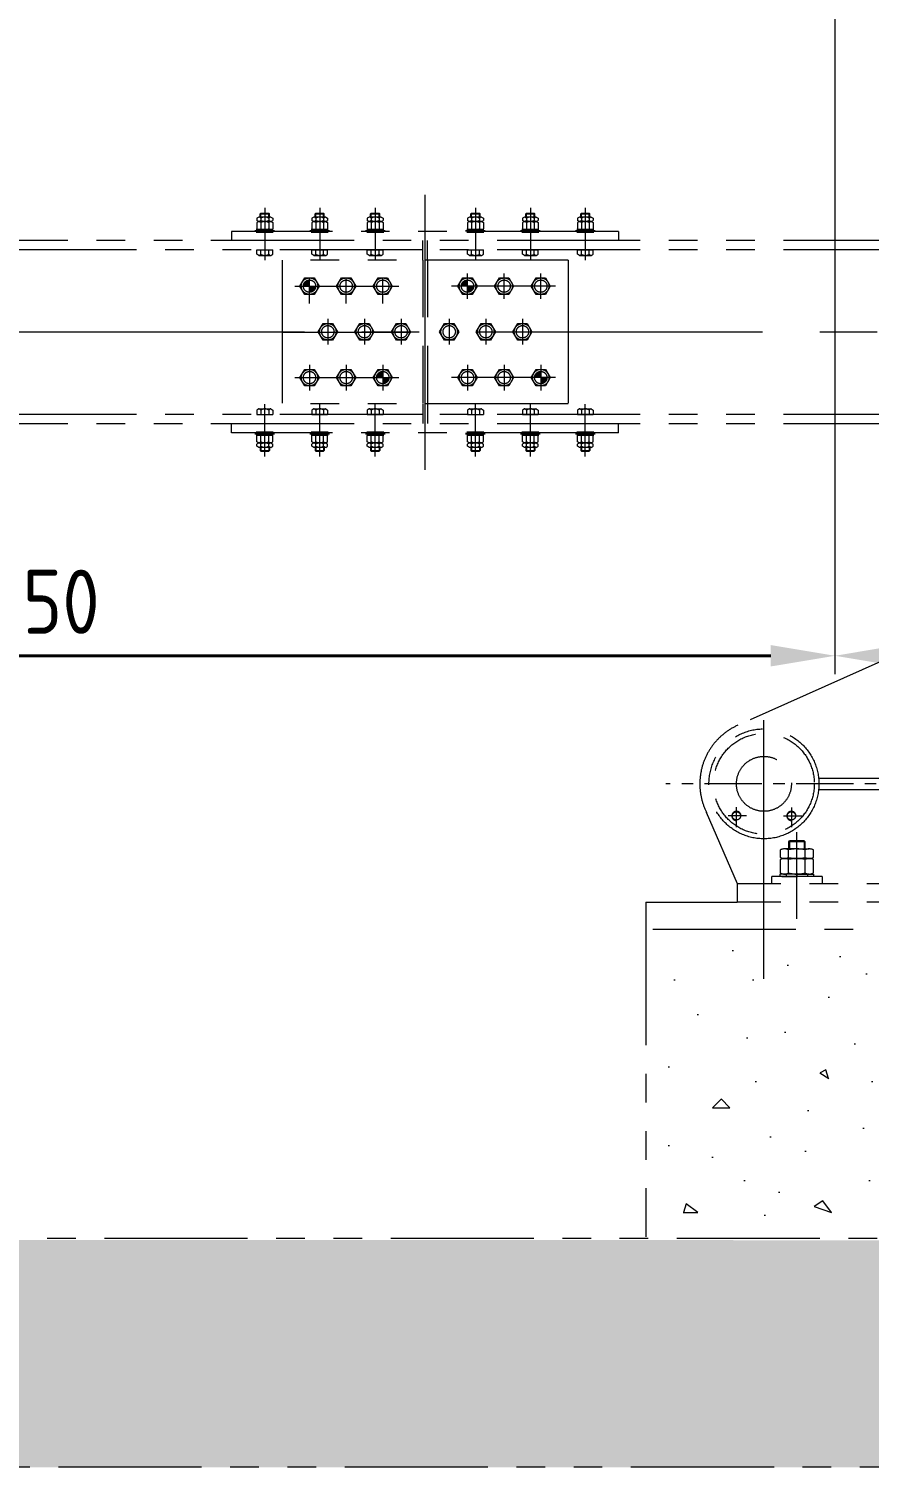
# Model space of a CAD drawing. Header units: millimetres. Extents: x 52110 to 400893, y -153728 to 31997.
# Drawn here: x 179124 to 180960, y -127444 to -124304 of the extents above; entities that cross this region are included whole.
import ezdxf

# ---------------------------------------------------------------- set-up
doc = ezdxf.new("R2010")
doc.units = ezdxf.units.MM
doc.header["$LTSCALE"] = 500
for name, pattern in [('CENTER', [2, 1.25, -0.25, 0.25, -0.25]), ('DASHED2', [0.375, 0.25, -0.125]), ('PHANTOM2', [1.25, 0.625, -0.125, 0.125, -0.125, 0.125, -0.125])]:
    doc.linetypes.add(name, pattern=pattern)
for name, color, linetype, lineweight in [('2D', 4, 'PHANTOM2', 20), ('POU', 4, 'Continuous', 20), ('SHI', 7, 'Continuous', 40), ('XU', 6, 'DASHED2', 20), ('ZHONG', 1, 'CENTER', 20)]:
    doc.layers.add(name, color=color, linetype=linetype, lineweight=lineweight)
doc.styles.add('GB', font='gbenor.shx', dxfattribs={"bigfont": 'gbcbig.shx'})
doc.dimstyles.new('ISO-25$0', dxfattribs={"dimscale": 40, "dimtxt": 3.5, "dimasz": 3.5, "dimexe": 1, "dimexo": 0.2, "dimgap": 1.2, "dimtad": 1, "dimtoh": 1, "dimdec": 1, "dimzin": 9, "dimdsep": 46, "dimtxsty": 'GB', "dimcen": 0, "dimclrd": 3, "dimclre": 3, "dimclrt": 256, "dimadec": 0, "dimazin": 2, "dimtfac": 1, "dimtdec": 1, "dimtix": 1, "dimtmove": 0, "dimatfit": 3, "dimldrblk": 'DOTSMALL', "dimfxl": 0, "dimlwd": -1, "dimlwe": 20, "dimarcsym": 0})

# ---------------------------------------------------------------- blocks, each defined once
blk = doc.blocks.new('*D948')
at = {"color": 3, "linetype": 'ByBlock', "lineweight": 20}
for p, q in [((219793.7, 74429.3), (219793.7, 72656.2)), ((223343.7, 74429.3), (223343.7, 72656.2))]:
    blk.add_line(p, q, dxfattribs=at)
at = {"color": 3, "linetype": 'ByBlock'}
blk.add_line((219933.7, 72696.2), (223203.7, 72696.2), dxfattribs=at)
at = {"color": 3}
for points in [[(219933.7, 72719.6), (219933.7, 72672.9), (219793.7, 72696.2)], [(223203.7, 72719.6), (223203.7, 72672.9), (223343.7, 72696.2)]]:
    blk.add_solid(points, dxfattribs=at)
at = {"layer": 'Defpoints', "color": 0}
for p in [(219793.7, 74437.3), (223343.7, 74437.3), (223343.7, 72696.2)]:
    blk.add_point(p, dxfattribs=at)
at = {"insert": (221568.7, 72814.2), "char_height": 140, "attachment_point": 5, "style": 'GB'}
blk.add_mtext('3550', dxfattribs=at)
blk = doc.blocks.new('_DotSmall')
at = {"color": 0, "linetype": 'ByBlock', "const_width": 0.5}
blk.add_lwpolyline([(-0.0625, 0, 1), (0.0625, 0, 1)], format="xyb", close=True, dxfattribs=at)
blk = doc.blocks.new('*D949')
at = {"color": 3, "linetype": 'ByBlock', "lineweight": 20}
for p, q in [((223343.7, 74429.3), (223343.7, 72656.2)), ((226893.7, 74403.9), (226893.7, 72656.2))]:
    blk.add_line(p, q, dxfattribs=at)
at = {"color": 3, "linetype": 'ByBlock'}
blk.add_line((223483.7, 72696.2), (226753.7, 72696.2), dxfattribs=at)
at = {"color": 3}
for points in [[(223483.7, 72719.6), (223483.7, 72672.9), (223343.7, 72696.2)], [(226753.7, 72719.6), (226753.7, 72672.9), (226893.7, 72696.2)]]:
    blk.add_solid(points, dxfattribs=at)
at = {"layer": 'Defpoints', "color": 0}
for p in [(223343.7, 74437.3), (226893.7, 74411.9), (226893.7, 72696.2)]:
    blk.add_point(p, dxfattribs=at)
at = {"insert": (225118.7, 72814.2), "char_height": 140, "attachment_point": 5, "style": 'GB'}
blk.add_mtext('3550', dxfattribs=at)
blk = doc.blocks.new('WAJ-20')
at = {"layer": 'SHI'}
for p, q in [((-108.3, 3), (-71.3, 3)), ((-108.3, 3), (-108.3, 0)), ((-108.3, 0), (-71.3, 0)), ((-71.3, 3), (-71.3, 0))]:
    blk.add_line(p, q, dxfattribs=at)
at = {"layer": 'ZHONG'}
blk.add_line((-89.8, 6), (-89.8, -3), dxfattribs=at)
blk = doc.blocks.new("斜''")
at = {"layer": 'POU'}
h = blk.add_hatch(dxfattribs=at)
h.set_pattern_fill('CONC', color=256, scale=25, style=0)
h.set_pattern_definition([(0, (53705.2, 8874.64), (0, 635), [0, -635]), (0, (53711.54, 8652.4), (0, 635), [0, -635]), (0, (53730.6, 8995.3), (0, 635), [0, -635]), (338.1986, (53400.39, 8798.44), (1905.000173, -634.999943), [68.3914, -3351.18837]), (216.8699, (53463.89, 8773.04), (1904.999948, 1270.000078), [31.75, -3143.25]), (130.6013, (53438.494, 8753.99), (3175.0002675, -3809.9993765), [58.5438, -5795.8666]), (206.5651, (53228.94, 8677.8), (-634.99947, -635.00083), [14.19923, -1405.70394]), (326.3099, (53216.24, 8671.44), (1269.99972, -635.000847), [22.89556, -2266.62996]), (108.4349, (53235.3, 8658.74), (-634.998986, 1270.000276), [20.0806, -1987.9659]), (225, (53635.34, 8614.3), (0, -635.0002), [26.9405, -871.08474]), (0, (53616.3, 8595.24), (635, 635), [38.1, -596.9]), (135, (53654.4, 8595.24), (-635.0002, 0), [26.9405, -871.08474]), (251.5651, (53559.14, 9020.7), (634.998986, 1270.000276), [20.0806, -1987.9659]), (0, (53552.8, 9001.64), (635, 635), [31.75, -603.25]), (143.1301, (53584.54, 9001.64), (-1904.999948, 1270.000078), [31.75, -3143.25]), (213.6901, (53222.6, 9027.04), (1269.99972, 635.000847), [22.89556, -2266.62996]), (341.5651, (53203.54, 9014.34), (-1270.000276, 634.998986), [40.1612, -1967.8853]), (126.8699, (53241.64, 9001.64), (1270.000078, -1904.999948), [31.75, -3143.25]), (0, (53406.74, 9001.64), (0, 635), [0, -635]), (0, (53235.3, 8836.54), (0, 635), [0, -635]), (0, (53413.1, 8601.6), (0, 635), [0, -635]), (0, (53584.54, 8798.44), (0, 635), [0, -635]), (0, (53400.4, 8906.4), (0, 635), [0, -635]), (0, (53260.7, 8925.44), (0, 635), [0, -635]), (0, (53317.84, 8887.34), (0, 635), [0, -635]), (0, (53292.44, 8734.94), (0, 635), [0, -635]), (0, (53140.04, 8760.34), (0, 635), [0, -635]), (0, (53146.4, 8906.4), (0, 635), [0, -635]), (0, (53127.34, 9046.1), (0, 635), [0, -635]), (0, (53324.2, 9071.5), (0, 635), [0, -635]), (0, (53463.9, 9096.9), (0, 635), [0, -635]), (0, (53686.14, 9071.5), (0, 635), [0, -635]), (0, (53533.74, 8874.64), (0, 635), [0, -635]), (0, (53470.24, 8988.94), (0, 635), [0, -635]), (0, (53521.04, 8684.14), (0, 635), [0, -635]), (0, (53330.54, 8652.4), (0, 635), [0, -635]), (0, (53521.04, 8512.7), (0, 635), [0, -635]), (0, (53311.5, 8550.8), (0, 635), [0, -635]), (0, (53108.3, 8531.74), (0, 635), [0, -635]), (0, (53184.5, 8500), (0, 635), [0, -635]), (0, (53190.84, 8588.9), (0, 635), [0, -635]), (0, (53616.3, 8487.3), (0, 635), [0, -635]), (0, (53692.5, 8747.64), (0, 635), [0, -635]), (0, (53660.74, 8938.14), (0, 635), [0, -635]), (0, (53368.64, 8480.94), (0, 635), [0, -635])])
h.paths.add_polyline_path([(527727.5, 479814.3), (527727.5, 480485.2), (526900.5, 480485.2), (526900, 480295.2), (526260.5, 480295.2), (526260.5, 480485.2), (525307.5, 480485.2), (525307.5, 479814.3)])
h.paths.add_polyline_path([(524030.9, 480514.1), (523996.2, 480363.7), (524455.2, 480257.7), (524489.9, 480408.1)], flags=9)
at = {"layer": '2D'}
for p, q in [((525821.1, 481070.6), (525508.4, 480931)), ((525685.5, 480815.7), (525685.5, 480790.7)), ((525685.5, 480815.7), (525887.5, 480815.7)), ((525685.5, 480790.7), (525887.5, 480790.7)), ((525507.5, 480585.2), (525440.1, 480740.9)), ((525619.5, 480676.9), (525619.5, 480659.1)), ((525619.6, 480676.9), (525621.4, 480678.6)), ((525655.6, 480676.9), (525619.6, 480676.9)), ((525621.3, 480678.5), (525621.3, 480661.2)), ((525653.7, 480678.5), (525621.4, 480678.6)), ((525653.6, 480678.5), (525653.6, 480661.2)), ((525655.6, 480676.9), (525653.7, 480678.5)), ((525655.5, 480659.1), (525655.5, 480676.9)), ((525601.5, 480642.3), (525601.5, 480659.1)), ((525601.5, 480608.6), (525601.5, 480637.8)), ((525637.5, 480661.2), (525610.5, 480661.2)), ((525637.5, 480640.2), (525610.5, 480640.2)), ((525664.5, 480640.2), (525610.5, 480640.2)), ((525619.5, 480642.3), (525619.5, 480659.1)), ((525619.5, 480608.6), (525619.5, 480637.8)), ((525637.5, 480661.2), (525664.5, 480661.2)), ((525637.5, 480640.2), (525664.5, 480640.2)), ((525637.5, 480640.2), (525637.5, 480640.2)), ((525655.5, 480642.3), (525655.5, 480659.1)), ((525655.5, 480608.6), (525655.5, 480637.8)), ((525673.5, 480642.3), (525673.5, 480659.1)), ((525673.5, 480608.6), (525673.5, 480637.8)), ((525582.5, 480585.2), (525582.5, 480601.2)), ((525692.5, 480601.2), (525582.5, 480601.2)), ((525600.3, 480606.2), (525600.3, 480601.2)), ((525637.5, 480606.2), (525600.3, 480606.2)), ((525604.5, 480601.2), (525637.5, 480601.2)), ((525664.5, 480606.2), (525610.5, 480606.2)), ((525613.8, 480606.2), (525613.8, 480601.2)), ((525637.5, 480608.2), (525637.5, 480599.4)), ((525637.5, 480606.2), (525673.9, 480606.2)), ((525637.5, 480606.2), (525637.5, 480606.2)), ((525670.5, 480601.2), (525637.5, 480601.2)), ((525637.5, 480601.2), (525637.5, 480601.2)), ((525660.4, 480606.2), (525660.4, 480601.2)), ((525673.9, 480606.2), (525673.9, 480601.2)), ((525692.5, 480601.2), (525692.5, 480585.2)), ((525507.5, 480545.2), (525507.5, 480585.2)), ((527477.5, 480585.2), (525507.5, 480585.2)), ((525307.5, 480545.2), (525507, 480545.2)), ((525307.5, 480545.2), (525307.5, 479814.3)), ((527477.5, 480545.2), (525507.5, 480545.2)), ((526260.5, 480485.2), (525307.5, 480485.2))]:
    blk.add_line(p, q, dxfattribs=at)
for centre, radius in [((525565.5, 480803.2), 120), ((525565.5, 480803.2), 60), ((525505.5, 480733.2), 9), ((525625.5, 480733.2), 9)]:
    blk.add_circle(centre, radius, dxfattribs=at)
for centre, radius, start, end in [((525565.5, 480803.2), 140, 114.0622, 206.4312), ((525505.5, 480733.2), 10, 0, 270), ((525625.5, 480733.2), 10, 0, 270), ((525610.5, 480640.8), 20.3, 63.739, 116.261), ((525610.5, 480660.5), 20.3, 243.739, 296.261), ((525610.5, 480622), 18.2, 60.3829, 119.6171), ((525637.5, 480583), 78.2, 76.6948, 103.3052), ((525637.5, 480718.4), 78.2, 256.6948, 283.3052), ((525637.5, 480570.9), 69.3, 74.94, 105.06), ((525664.5, 480640.8), 20.3, 63.739, 116.261), ((525664.5, 480660.5), 20.3, 243.739, 296.261), ((525664.5, 480622), 18.2, 60.3829, 119.6171), ((525610.5, 480624.4), 18.2, 240.3829, 299.6171), ((525637.5, 480675.5), 69.3, 254.94, 285.06), ((525664.5, 480624.4), 18.2, 240.3829, 299.6171)]:
    blk.add_arc(centre, radius, start, end, dxfattribs=at)
at = {"layer": 'XU'}
blk.add_circle((525565.5, 480803.2), 110, dxfattribs=at)
at = {"layer": 'ZHONG'}
for p, q in [((525565.5, 480377.2), (525565.5, 480942.1)), ((525527.2, 480733.2), (525487.4, 480733.2)), ((525505.5, 480708.6), (525505.5, 480752.6)), ((525607.9, 480733.2), (525648.1, 480733.2)), ((525625.5, 480751.3), (525625.5, 480708.6)), ((525637.5, 480508.3), (525637.5, 480698))]:
    blk.add_line(p, q, dxfattribs=at)
at = {"layer": 'ZHONG', "ltscale": 0.2}
blk.add_line((525960.9, 480803.2), (525351, 480803.2), dxfattribs=at)
blk = doc.blocks.new('LDJXKJ')
at = {"layer": '2D'}
h = blk.add_hatch(color=256, dxfattribs=at)
h.paths.add_polyline_path([(129470.8, 60094.2), (129457.3, 60094.2), (129457.3, 60080.7, 0.414214)])
h.paths.add_polyline_path([(129443.8, 60094.2), (129457.3, 60094.2), (129457.3, 60107.7, 0.414214)])
h = blk.add_hatch(color=256, dxfattribs=at)
h.paths.add_polyline_path([(129815.8, 60094.2), (129802.3, 60094.2), (129802.3, 60080.7, 0.414214)])
h.paths.add_polyline_path([(129788.8, 60094.2), (129802.3, 60094.2), (129802.3, 60107.7, 0.414214)])
h = blk.add_hatch(color=256, dxfattribs=at)
h.paths.add_polyline_path([(129630.8, 59894.6), (129617.3, 59894.6), (129617.3, 59881.1, 0.414214)])
h.paths.add_polyline_path([(129603.8, 59894.6), (129617.3, 59894.6), (129617.3, 59908.1, 0.414214)])
h = blk.add_hatch(color=256, dxfattribs=at)
h.paths.add_polyline_path([(129975.8, 59894.6), (129962.3, 59894.6), (129962.3, 59881.1, 0.414214)])
h.paths.add_polyline_path([(129948.8, 59894.6), (129962.3, 59894.6), (129962.3, 59908.1, 0.414214)])
for p, q in [((129346.6, 60245.1), (129342.2, 60242.6)), ((129342.2, 60242.6), (129342.2, 60237.9)), ((129346.6, 60235.4), (129342.2, 60237.9)), ((129346.6, 60235.4), (129342.2, 60232.9)), ((129342.2, 60232.9), (129342.2, 60219.2)), ((129372.6, 60245.1), (129346.6, 60245.1)), ((129372.6, 60235.4), (129346.6, 60235.4)), ((129372.6, 60235.4), (129346.6, 60235.4)), ((129351, 60253.7), (129349.6, 60252.3)), ((129349.6, 60245.1), (129349.6, 60252.3)), ((129349.6, 60252.3), (129369.6, 60252.3)), ((129350.9, 60242.6), (129350.9, 60237.9)), ((129350.9, 60232.9), (129350.9, 60219.2)), ((129351, 60245.1), (129351, 60253.7)), ((129351, 60253.7), (129368.2, 60253.7)), ((129368.2, 60245.1), (129368.2, 60253.7)), ((129369.6, 60252.3), (129368.2, 60253.7)), ((129368.2, 60242.6), (129368.2, 60237.9)), ((129368.2, 60232.9), (129368.2, 60219.2)), ((129369.6, 60245.1), (129369.6, 60252.3)), ((129372.6, 60245.1), (129376.9, 60242.6)), ((129372.6, 60235.4), (129376.9, 60237.9)), ((129372.6, 60235.4), (129376.9, 60232.9)), ((129376.9, 60242.6), (129376.9, 60237.9)), ((129376.9, 60232.9), (129376.9, 60219.2)), ((129466.6, 60245.1), (129462.2, 60242.6)), ((129462.2, 60242.6), (129462.2, 60237.9)), ((129466.6, 60235.4), (129462.2, 60237.9)), ((129466.6, 60235.4), (129462.2, 60232.9)), ((129462.2, 60232.9), (129462.2, 60219.2)), ((129492.6, 60245.1), (129466.6, 60245.1)), ((129492.6, 60235.4), (129466.6, 60235.4)), ((129492.6, 60235.4), (129466.6, 60235.4)), ((129471, 60253.7), (129469.6, 60252.3)), ((129469.6, 60245.1), (129469.6, 60252.3)), ((129469.6, 60252.3), (129489.6, 60252.3)), ((129470.9, 60242.6), (129470.9, 60237.9)), ((129470.9, 60232.9), (129470.9, 60219.2)), ((129471, 60245.1), (129471, 60253.7)), ((129471, 60253.7), (129488.2, 60253.7)), ((129488.2, 60245.1), (129488.2, 60253.7)), ((129489.6, 60252.3), (129488.2, 60253.7)), ((129488.2, 60242.6), (129488.2, 60237.9)), ((129488.2, 60232.9), (129488.2, 60219.2)), ((129489.6, 60245.1), (129489.6, 60252.3)), ((129492.6, 60245.1), (129496.9, 60242.6)), ((129492.6, 60235.4), (129496.9, 60237.9)), ((129492.6, 60235.4), (129496.9, 60232.9)), ((129496.9, 60242.6), (129496.9, 60237.9)), ((129496.9, 60232.9), (129496.9, 60219.2)), ((129587.9, 60245.1), (129583.5, 60242.6)), ((129583.5, 60242.6), (129583.5, 60237.9)), ((129587.9, 60235.4), (129583.5, 60237.9)), ((129587.9, 60235.4), (129583.5, 60232.9)), ((129583.5, 60232.9), (129583.5, 60219.2)), ((129613.8, 60245.1), (129587.9, 60245.1)), ((129613.8, 60235.4), (129587.9, 60235.4)), ((129613.8, 60235.4), (129587.9, 60235.4)), ((129592.2, 60253.7), (129590.8, 60252.3)), ((129590.8, 60245.1), (129590.8, 60252.3)), ((129590.8, 60252.3), (129610.8, 60252.3)), ((129592.2, 60245.1), (129592.2, 60253.7)), ((129592.2, 60253.7), (129609.4, 60253.7)), ((129592.2, 60242.6), (129592.2, 60237.9)), ((129592.2, 60232.9), (129592.2, 60219.2)), ((129609.4, 60245.1), (129609.4, 60253.7)), ((129610.8, 60252.3), (129609.4, 60253.7)), ((129609.5, 60242.6), (129609.5, 60237.9)), ((129609.5, 60232.9), (129609.5, 60219.2)), ((129610.8, 60245.1), (129610.8, 60252.3)), ((129613.8, 60245.1), (129618.2, 60242.6)), ((129613.8, 60235.4), (129618.2, 60237.9)), ((129613.8, 60235.4), (129618.2, 60232.9)), ((129618.2, 60242.6), (129618.2, 60237.9)), ((129618.2, 60232.9), (129618.2, 60219.2)), ((129806.6, 60245.1), (129802.2, 60242.6)), ((129802.2, 60242.6), (129802.2, 60237.9)), ((129806.6, 60235.4), (129802.2, 60237.9)), ((129806.6, 60235.4), (129802.2, 60232.9)), ((129802.2, 60232.9), (129802.2, 60219.2)), ((129832.6, 60245.1), (129806.6, 60245.1)), ((129832.6, 60235.4), (129806.6, 60235.4)), ((129832.6, 60235.4), (129806.6, 60235.4)), ((129811, 60253.7), (129809.6, 60252.3)), ((129809.6, 60245.1), (129809.6, 60252.3)), ((129809.6, 60252.3), (129829.6, 60252.3)), ((129810.9, 60242.6), (129810.9, 60237.9)), ((129810.9, 60232.9), (129810.9, 60219.2)), ((129811, 60245.1), (129811, 60253.7)), ((129811, 60253.7), (129828.2, 60253.7)), ((129828.2, 60245.1), (129828.2, 60253.7)), ((129829.6, 60252.3), (129828.2, 60253.7)), ((129828.2, 60242.6), (129828.2, 60237.9)), ((129828.2, 60232.9), (129828.2, 60219.2)), ((129829.6, 60245.1), (129829.6, 60252.3)), ((129832.6, 60245.1), (129836.9, 60242.6)), ((129832.6, 60235.4), (129836.9, 60237.9)), ((129832.6, 60235.4), (129836.9, 60232.9)), ((129836.9, 60242.6), (129836.9, 60237.9)), ((129836.9, 60232.9), (129836.9, 60219.2)), ((129926.6, 60245.1), (129922.2, 60242.6)), ((129922.2, 60242.6), (129922.2, 60237.9)), ((129926.6, 60235.4), (129922.2, 60237.9)), ((129926.6, 60235.4), (129922.2, 60232.9)), ((129922.2, 60232.9), (129922.2, 60219.2)), ((129952.6, 60245.1), (129926.6, 60245.1)), ((129952.6, 60235.4), (129926.6, 60235.4)), ((129952.6, 60235.4), (129926.6, 60235.4)), ((129931, 60253.7), (129929.6, 60252.3)), ((129929.6, 60245.1), (129929.6, 60252.3)), ((129929.6, 60252.3), (129949.6, 60252.3)), ((129930.9, 60242.6), (129930.9, 60237.9)), ((129930.9, 60232.9), (129930.9, 60219.2)), ((129931, 60245.1), (129931, 60253.7)), ((129931, 60253.7), (129948.2, 60253.7)), ((129948.2, 60245.1), (129948.2, 60253.7)), ((129949.6, 60252.3), (129948.2, 60253.7)), ((129948.2, 60242.6), (129948.2, 60237.9)), ((129948.2, 60232.9), (129948.2, 60219.2)), ((129949.6, 60245.1), (129949.6, 60252.3)), ((129952.6, 60245.1), (129956.9, 60242.6)), ((129952.6, 60235.4), (129956.9, 60237.9)), ((129952.6, 60235.4), (129956.9, 60232.9)), ((129956.9, 60242.6), (129956.9, 60237.9)), ((129956.9, 60232.9), (129956.9, 60219.2)), ((130046.6, 60245.1), (130042.2, 60242.6)), ((130042.2, 60242.6), (130042.2, 60237.9)), ((130046.6, 60235.4), (130042.2, 60237.9)), ((130046.6, 60235.4), (130042.2, 60232.9)), ((130042.2, 60232.9), (130042.2, 60219.2)), ((130072.6, 60245.1), (130046.6, 60245.1)), ((130072.6, 60235.4), (130046.6, 60235.4)), ((130072.6, 60235.4), (130046.6, 60235.4)), ((130051, 60253.7), (130049.6, 60252.3)), ((130049.6, 60245.1), (130049.6, 60252.3)), ((130049.6, 60252.3), (130069.6, 60252.3)), ((130050.9, 60242.6), (130050.9, 60237.9)), ((130050.9, 60232.9), (130050.9, 60219.2)), ((130051, 60245.1), (130051, 60253.7)), ((130051, 60253.7), (130068.2, 60253.7)), ((130068.2, 60245.1), (130068.2, 60253.7)), ((130069.6, 60252.3), (130068.2, 60253.7)), ((130068.2, 60242.6), (130068.2, 60237.9)), ((130068.2, 60232.9), (130068.2, 60219.2)), ((130069.6, 60245.1), (130069.6, 60252.3)), ((130072.6, 60245.1), (130076.9, 60242.6)), ((130072.6, 60235.4), (130076.9, 60237.9)), ((130072.6, 60235.4), (130076.9, 60232.9)), ((130076.9, 60242.6), (130076.9, 60237.9)), ((130076.9, 60232.9), (130076.9, 60219.2)), ((130132.3, 60213.7), (129287.3, 60213.7)), ((130132.3, 60213.7), (129287.3, 60213.7)), ((129287.3, 60213.7), (129287.3, 60193.7)), ((129346.6, 60216.7), (129342.2, 60219.2)), ((129372.6, 60216.7), (129346.6, 60216.7)), ((129372.6, 60216.7), (129376.9, 60219.2)), ((129466.6, 60216.7), (129462.2, 60219.2)), ((129492.6, 60216.7), (129466.6, 60216.7)), ((129492.6, 60216.7), (129496.9, 60219.2)), ((129587.9, 60216.7), (129583.5, 60219.2)), ((129613.8, 60216.7), (129587.9, 60216.7)), ((129613.8, 60216.7), (129618.2, 60219.2)), ((129806.6, 60216.7), (129802.2, 60219.2)), ((129832.6, 60216.7), (129806.6, 60216.7)), ((129832.6, 60216.7), (129836.9, 60219.2)), ((129926.6, 60216.7), (129922.2, 60219.2)), ((129952.6, 60216.7), (129926.6, 60216.7)), ((129952.6, 60216.7), (129956.9, 60219.2)), ((130046.6, 60216.7), (130042.2, 60219.2)), ((130072.6, 60216.7), (130046.6, 60216.7)), ((130072.6, 60216.7), (130076.9, 60219.2)), ((130132.3, 60213.7), (130132.3, 60193.7)), ((138304.6, 60193.7), (119704.6, 60193.7)), ((129704.8, 60173.7), (119704.6, 60173.7)), ((129342.2, 60163.7), (129342.2, 60173.7)), ((129342.2, 60173.7), (129376.9, 60173.7)), ((129350.9, 60163.7), (129350.9, 60173.7)), ((129368.2, 60163.7), (129368.2, 60173.7)), ((129376.9, 60163.7), (129376.9, 60173.7)), ((129462.2, 60163.7), (129462.2, 60173.7)), ((129462.2, 60173.7), (129496.9, 60173.7)), ((129470.9, 60163.7), (129470.9, 60173.7)), ((129488.2, 60163.7), (129488.2, 60173.7)), ((129496.9, 60163.7), (129496.9, 60173.7)), ((129583.5, 60163.7), (129583.5, 60173.7)), ((129583.5, 60173.7), (129618.2, 60173.7)), ((129592.2, 60163.7), (129592.2, 60173.7)), ((129609.5, 60163.7), (129609.5, 60173.7)), ((129618.2, 60163.7), (129618.2, 60173.7)), ((129704.8, 60151.2), (129704.8, 60193.7)), ((129714.8, 60151.2), (129714.8, 60193.7)), ((138304.6, 60173.7), (129714.8, 60173.7)), ((129802.2, 60163.7), (129802.2, 60173.7)), ((129802.2, 60173.7), (129836.9, 60173.7)), ((129810.9, 60163.7), (129810.9, 60173.7)), ((129828.2, 60163.7), (129828.2, 60173.7)), ((129836.9, 60163.7), (129836.9, 60173.7)), ((129922.2, 60163.7), (129922.2, 60173.7)), ((129922.2, 60173.7), (129956.9, 60173.7)), ((129930.9, 60163.7), (129930.9, 60173.7)), ((129948.2, 60163.7), (129948.2, 60173.7)), ((129956.9, 60163.7), (129956.9, 60173.7)), ((130042.2, 60163.7), (130042.2, 60173.7)), ((130042.2, 60173.7), (130076.9, 60173.7)), ((130050.9, 60163.7), (130050.9, 60173.7)), ((130068.2, 60163.7), (130068.2, 60173.7)), ((130076.9, 60163.7), (130076.9, 60173.7)), ((129346.6, 60161.2), (129342.2, 60163.7)), ((129346.6, 60161.2), (129372.6, 60161.2)), ((129372.6, 60161.2), (129376.9, 60163.7)), ((130022.3, 60151.2), (129397.3, 60151.2)), ((129397.3, 60151.2), (129397.3, 59837.6)), ((129466.6, 60161.2), (129462.2, 60163.7)), ((129466.6, 60161.2), (129492.6, 60161.2)), ((129492.6, 60161.2), (129496.9, 60163.7)), ((129587.9, 60161.2), (129583.5, 60163.7)), ((129587.9, 60161.2), (129613.8, 60161.2)), ((129613.8, 60161.2), (129618.2, 60163.7)), ((129806.6, 60161.2), (129802.2, 60163.7)), ((129806.6, 60161.2), (129832.6, 60161.2)), ((129832.6, 60161.2), (129836.9, 60163.7)), ((129926.6, 60161.2), (129922.2, 60163.7)), ((129926.6, 60161.2), (129952.6, 60161.2)), ((129952.6, 60161.2), (129956.9, 60163.7)), ((130022.3, 60151.2), (130022.3, 59837.6)), ((130046.6, 60161.2), (130042.2, 60163.7)), ((130046.6, 60161.2), (130072.6, 60161.2)), ((130072.6, 60161.2), (130076.9, 60163.7)), ((129346.6, 59826.2), (129342.2, 59823.7)), ((129346.6, 59826.2), (129372.6, 59826.2)), ((129372.6, 59826.2), (129376.9, 59823.7)), ((130022.3, 59837.6), (129397.3, 59837.6)), ((129466.6, 59826.2), (129462.2, 59823.7)), ((129466.6, 59826.2), (129492.6, 59826.2)), ((129492.6, 59826.2), (129496.9, 59823.7)), ((129587.9, 59826.2), (129583.5, 59823.7)), ((129587.9, 59826.2), (129613.8, 59826.2)), ((129613.8, 59826.2), (129618.2, 59823.7)), ((129704.8, 59837.6), (129704.8, 59794.6)), ((129714.8, 59837.6), (129714.8, 59794.6)), ((129806.6, 59826.2), (129802.2, 59823.7)), ((129806.6, 59826.2), (129832.6, 59826.2)), ((129832.6, 59826.2), (129836.9, 59823.7)), ((129926.6, 59826.2), (129922.2, 59823.7)), ((129926.6, 59826.2), (129952.6, 59826.2)), ((129952.6, 59826.2), (129956.9, 59823.7)), ((130046.6, 59826.2), (130042.2, 59823.7)), ((130046.6, 59826.2), (130072.6, 59826.2)), ((130072.6, 59826.2), (130076.9, 59823.7)), ((129704.8, 59813.7), (119704.6, 59813.7)), ((138304.6, 59793.7), (119704.6, 59793.7)), ((129287.3, 59773.7), (129287.3, 59793.7)), ((129342.2, 59823.7), (129342.2, 59813.7)), ((129342.2, 59813.7), (129376.9, 59813.7)), ((129350.9, 59823.7), (129350.9, 59813.7)), ((129368.2, 59823.7), (129368.2, 59813.7)), ((129376.9, 59823.7), (129376.9, 59813.7)), ((129462.2, 59823.7), (129462.2, 59813.7)), ((129462.2, 59813.7), (129496.9, 59813.7)), ((129470.9, 59823.7), (129470.9, 59813.7)), ((129488.2, 59823.7), (129488.2, 59813.7)), ((129496.9, 59823.7), (129496.9, 59813.7)), ((129583.5, 59823.7), (129583.5, 59813.7)), ((129583.5, 59813.7), (129618.2, 59813.7)), ((129592.2, 59823.7), (129592.2, 59813.7)), ((129609.5, 59823.7), (129609.5, 59813.7)), ((129618.2, 59823.7), (129618.2, 59813.7)), ((138304.6, 59813.7), (129714.8, 59813.7)), ((129802.2, 59823.7), (129802.2, 59813.7)), ((129802.2, 59813.7), (129836.9, 59813.7)), ((129810.9, 59823.7), (129810.9, 59813.7)), ((129828.2, 59823.7), (129828.2, 59813.7)), ((129836.9, 59823.7), (129836.9, 59813.7)), ((129922.2, 59823.7), (129922.2, 59813.7)), ((129922.2, 59813.7), (129956.9, 59813.7)), ((129930.9, 59823.7), (129930.9, 59813.7)), ((129948.2, 59823.7), (129948.2, 59813.7)), ((129956.9, 59823.7), (129956.9, 59813.7)), ((130042.2, 59823.7), (130042.2, 59813.7)), ((130042.2, 59813.7), (130076.9, 59813.7)), ((130050.9, 59823.7), (130050.9, 59813.7)), ((130068.2, 59823.7), (130068.2, 59813.7)), ((130076.9, 59823.7), (130076.9, 59813.7)), ((130132.3, 59773.7), (130132.3, 59793.7)), ((130132.3, 59773.7), (129287.3, 59773.7)), ((130132.3, 59773.7), (129287.3, 59773.7)), ((130132.3, 59773.7), (129287.3, 59773.7)), ((129346.6, 59770.7), (129342.2, 59768.2)), ((129342.2, 59754.5), (129342.2, 59768.2)), ((129372.6, 59770.7), (129346.6, 59770.7)), ((129350.9, 59754.5), (129350.9, 59768.2)), ((129368.2, 59754.5), (129368.2, 59768.2)), ((129372.6, 59770.7), (129376.9, 59768.2)), ((129376.9, 59754.5), (129376.9, 59768.2)), ((129466.6, 59770.7), (129462.2, 59768.2)), ((129462.2, 59754.5), (129462.2, 59768.2)), ((129492.6, 59770.7), (129466.6, 59770.7)), ((129470.9, 59754.5), (129470.9, 59768.2)), ((129488.2, 59754.5), (129488.2, 59768.2)), ((129492.6, 59770.7), (129496.9, 59768.2)), ((129496.9, 59754.5), (129496.9, 59768.2)), ((129587.9, 59770.7), (129583.5, 59768.2)), ((129583.5, 59754.5), (129583.5, 59768.2)), ((129613.8, 59770.7), (129587.9, 59770.7)), ((129592.2, 59754.5), (129592.2, 59768.2)), ((129609.5, 59754.5), (129609.5, 59768.2)), ((129613.8, 59770.7), (129618.2, 59768.2)), ((129618.2, 59754.5), (129618.2, 59768.2)), ((129806.6, 59770.7), (129802.2, 59768.2)), ((129802.2, 59754.5), (129802.2, 59768.2)), ((129832.6, 59770.7), (129806.6, 59770.7)), ((129810.9, 59754.5), (129810.9, 59768.2)), ((129828.2, 59754.5), (129828.2, 59768.2)), ((129832.6, 59770.7), (129836.9, 59768.2)), ((129836.9, 59754.5), (129836.9, 59768.2)), ((129926.6, 59770.7), (129922.2, 59768.2)), ((129922.2, 59754.5), (129922.2, 59768.2)), ((129952.6, 59770.7), (129926.6, 59770.7)), ((129930.9, 59754.5), (129930.9, 59768.2)), ((129948.2, 59754.5), (129948.2, 59768.2)), ((129952.6, 59770.7), (129956.9, 59768.2)), ((129956.9, 59754.5), (129956.9, 59768.2)), ((130046.6, 59770.7), (130042.2, 59768.2)), ((130042.2, 59754.5), (130042.2, 59768.2)), ((130072.6, 59770.7), (130046.6, 59770.7)), ((130050.9, 59754.5), (130050.9, 59768.2)), ((130068.2, 59754.5), (130068.2, 59768.2)), ((130072.6, 59770.7), (130076.9, 59768.2)), ((130076.9, 59754.5), (130076.9, 59768.2)), ((129346.6, 59752), (129342.2, 59754.5)), ((129346.6, 59752), (129342.2, 59749.5)), ((129342.2, 59744.8), (129342.2, 59749.5)), ((129346.6, 59742.3), (129342.2, 59744.8)), ((129372.6, 59752), (129346.6, 59752)), ((129372.6, 59752), (129346.6, 59752)), ((129372.6, 59742.3), (129346.6, 59742.3)), ((129349.6, 59742.3), (129349.6, 59735.1)), ((129349.6, 59735.1), (129369.6, 59735.1)), ((129351, 59733.7), (129349.6, 59735.1)), ((129350.9, 59744.8), (129350.9, 59749.5)), ((129351, 59742.3), (129351, 59733.7)), ((129351, 59733.7), (129368.2, 59733.7)), ((129368.2, 59744.8), (129368.2, 59749.5)), ((129368.2, 59742.3), (129368.2, 59733.7)), ((129369.6, 59735.1), (129368.2, 59733.7)), ((129369.6, 59742.3), (129369.6, 59735.1)), ((129372.6, 59752), (129376.9, 59754.5)), ((129372.6, 59752), (129376.9, 59749.5)), ((129372.6, 59742.3), (129376.9, 59744.8)), ((129376.9, 59744.8), (129376.9, 59749.5)), ((129466.6, 59752), (129462.2, 59754.5)), ((129466.6, 59752), (129462.2, 59749.5)), ((129462.2, 59744.8), (129462.2, 59749.5)), ((129466.6, 59742.3), (129462.2, 59744.8)), ((129492.6, 59752), (129466.6, 59752)), ((129492.6, 59752), (129466.6, 59752)), ((129492.6, 59742.3), (129466.6, 59742.3)), ((129469.6, 59742.3), (129469.6, 59735.1)), ((129471, 59733.7), (129469.6, 59735.1)), ((129469.6, 59735.1), (129489.6, 59735.1)), ((129470.9, 59744.8), (129470.9, 59749.5)), ((129471, 59742.3), (129471, 59733.7)), ((129471, 59733.7), (129488.2, 59733.7)), ((129488.2, 59744.8), (129488.2, 59749.5)), ((129488.2, 59742.3), (129488.2, 59733.7)), ((129489.6, 59735.1), (129488.2, 59733.7)), ((129489.6, 59742.3), (129489.6, 59735.1)), ((129492.6, 59752), (129496.9, 59754.5)), ((129492.6, 59752), (129496.9, 59749.5)), ((129492.6, 59742.3), (129496.9, 59744.8)), ((129496.9, 59744.8), (129496.9, 59749.5)), ((129587.9, 59752), (129583.5, 59754.5)), ((129587.9, 59752), (129583.5, 59749.5)), ((129583.5, 59744.8), (129583.5, 59749.5)), ((129587.9, 59742.3), (129583.5, 59744.8)), ((129613.8, 59752), (129587.9, 59752)), ((129613.8, 59752), (129587.9, 59752)), ((129613.8, 59742.3), (129587.9, 59742.3)), ((129590.8, 59742.3), (129590.8, 59735.1)), ((129592.2, 59733.7), (129590.8, 59735.1)), ((129590.8, 59735.1), (129610.8, 59735.1)), ((129592.2, 59744.8), (129592.2, 59749.5)), ((129592.2, 59742.3), (129592.2, 59733.7)), ((129592.2, 59733.7), (129609.4, 59733.7)), ((129609.4, 59742.3), (129609.4, 59733.7)), ((129610.8, 59735.1), (129609.4, 59733.7)), ((129609.5, 59744.8), (129609.5, 59749.5)), ((129610.8, 59742.3), (129610.8, 59735.1)), ((129613.8, 59752), (129618.2, 59754.5)), ((129613.8, 59752), (129618.2, 59749.5)), ((129613.8, 59742.3), (129618.2, 59744.8)), ((129618.2, 59744.8), (129618.2, 59749.5)), ((129806.6, 59752), (129802.2, 59754.5)), ((129806.6, 59752), (129802.2, 59749.5)), ((129802.2, 59744.8), (129802.2, 59749.5)), ((129806.6, 59742.3), (129802.2, 59744.8)), ((129832.6, 59752), (129806.6, 59752)), ((129832.6, 59752), (129806.6, 59752)), ((129832.6, 59742.3), (129806.6, 59742.3)), ((129809.6, 59742.3), (129809.6, 59735.1)), ((129811, 59733.7), (129809.6, 59735.1)), ((129809.6, 59735.1), (129829.6, 59735.1)), ((129810.9, 59744.8), (129810.9, 59749.5)), ((129811, 59742.3), (129811, 59733.7)), ((129811, 59733.7), (129828.2, 59733.7)), ((129828.2, 59744.8), (129828.2, 59749.5)), ((129828.2, 59742.3), (129828.2, 59733.7)), ((129829.6, 59735.1), (129828.2, 59733.7)), ((129829.6, 59742.3), (129829.6, 59735.1)), ((129832.6, 59752), (129836.9, 59754.5)), ((129832.6, 59752), (129836.9, 59749.5)), ((129832.6, 59742.3), (129836.9, 59744.8)), ((129836.9, 59744.8), (129836.9, 59749.5)), ((129926.6, 59752), (129922.2, 59754.5)), ((129926.6, 59752), (129922.2, 59749.5)), ((129922.2, 59744.8), (129922.2, 59749.5)), ((129926.6, 59742.3), (129922.2, 59744.8)), ((129952.6, 59752), (129926.6, 59752)), ((129952.6, 59752), (129926.6, 59752)), ((129952.6, 59742.3), (129926.6, 59742.3)), ((129929.6, 59742.3), (129929.6, 59735.1)), ((129931, 59733.7), (129929.6, 59735.1)), ((129929.6, 59735.1), (129949.6, 59735.1)), ((129930.9, 59744.8), (129930.9, 59749.5)), ((129931, 59742.3), (129931, 59733.7)), ((129931, 59733.7), (129948.2, 59733.7)), ((129948.2, 59744.8), (129948.2, 59749.5)), ((129948.2, 59742.3), (129948.2, 59733.7)), ((129949.6, 59735.1), (129948.2, 59733.7)), ((129949.6, 59742.3), (129949.6, 59735.1)), ((129952.6, 59752), (129956.9, 59754.5)), ((129952.6, 59752), (129956.9, 59749.5)), ((129952.6, 59742.3), (129956.9, 59744.8)), ((129956.9, 59744.8), (129956.9, 59749.5)), ((130046.6, 59752), (130042.2, 59754.5)), ((130046.6, 59752), (130042.2, 59749.5)), ((130042.2, 59744.8), (130042.2, 59749.5)), ((130046.6, 59742.3), (130042.2, 59744.8)), ((130072.6, 59752), (130046.6, 59752)), ((130072.6, 59752), (130046.6, 59752)), ((130072.6, 59742.3), (130046.6, 59742.3)), ((130049.6, 59742.3), (130049.6, 59735.1)), ((130051, 59733.7), (130049.6, 59735.1)), ((130049.6, 59735.1), (130069.6, 59735.1)), ((130050.9, 59744.8), (130050.9, 59749.5)), ((130051, 59742.3), (130051, 59733.7)), ((130051, 59733.7), (130068.2, 59733.7)), ((130068.2, 59744.8), (130068.2, 59749.5)), ((130068.2, 59742.3), (130068.2, 59733.7)), ((130069.6, 59735.1), (130068.2, 59733.7)), ((130069.6, 59742.3), (130069.6, 59735.1)), ((130072.6, 59752), (130076.9, 59754.5)), ((130072.6, 59752), (130076.9, 59749.5)), ((130072.6, 59742.3), (130076.9, 59744.8)), ((130076.9, 59744.8), (130076.9, 59749.5))]:
    blk.add_line(p, q, dxfattribs=at)
for points in [[(129467.7, 60112.2), (129478.1, 60094.2), (129467.7, 60076.2), (129446.9, 60076.2), (129436.5, 60094.2), (129446.9, 60112.2)], [(129547.7, 60112.2), (129558.1, 60094.2), (129547.7, 60076.2), (129526.9, 60076.2), (129516.5, 60094.2), (129526.9, 60112.2)], [(129627.7, 60112.2), (129638.1, 60094.2), (129627.7, 60076.2), (129606.9, 60076.2), (129596.5, 60094.2), (129606.9, 60112.2)], [(129812.7, 60112.2), (129823.1, 60094.2), (129812.7, 60076.2), (129791.9, 60076.2), (129781.5, 60094.2), (129791.9, 60112.2)], [(129892.7, 60112.2), (129903.1, 60094.2), (129892.7, 60076.2), (129871.9, 60076.2), (129861.5, 60094.2), (129871.9, 60112.2)], [(129972.7, 60112.2), (129983.1, 60094.2), (129972.7, 60076.2), (129951.9, 60076.2), (129941.5, 60094.2), (129951.9, 60112.2)], [(129507.7, 60012.6), (129518.1, 59994.6), (129507.7, 59976.6), (129486.9, 59976.6), (129476.5, 59994.6), (129486.9, 60012.6)], [(129587.7, 60012.6), (129598.1, 59994.6), (129587.7, 59976.6), (129566.9, 59976.6), (129556.5, 59994.6), (129566.9, 60012.6)], [(129667.7, 60012.6), (129678.1, 59994.6), (129667.7, 59976.6), (129646.9, 59976.6), (129636.5, 59994.6), (129646.9, 60012.6)], [(129772.7, 60012.6), (129783.1, 59994.6), (129772.7, 59976.6), (129751.9, 59976.6), (129741.5, 59994.6), (129751.9, 60012.6)], [(129852.7, 60012.6), (129863.1, 59994.6), (129852.7, 59976.6), (129831.9, 59976.6), (129821.5, 59994.6), (129831.9, 60012.6)], [(129932.7, 60012.6), (129943.1, 59994.6), (129932.7, 59976.6), (129911.9, 59976.6), (129901.5, 59994.6), (129911.9, 60012.6)], [(129467.7, 59912.6), (129478.1, 59894.6), (129467.7, 59876.6), (129446.9, 59876.6), (129436.5, 59894.6), (129446.9, 59912.6)], [(129547.7, 59912.6), (129558.1, 59894.6), (129547.7, 59876.6), (129526.9, 59876.6), (129516.5, 59894.6), (129526.9, 59912.6)], [(129627.7, 59912.6), (129638.1, 59894.6), (129627.7, 59876.6), (129606.9, 59876.6), (129596.5, 59894.6), (129606.9, 59912.6)], [(129812.7, 59912.6), (129823.1, 59894.6), (129812.7, 59876.6), (129791.9, 59876.6), (129781.5, 59894.6), (129791.9, 59912.6)], [(129892.7, 59912.6), (129903.1, 59894.6), (129892.7, 59876.6), (129871.9, 59876.6), (129861.5, 59894.6), (129871.9, 59912.6)], [(129972.7, 59912.6), (129983.1, 59894.6), (129972.7, 59876.6), (129951.9, 59876.6), (129941.5, 59894.6), (129951.9, 59912.6)]]:
    blk.add_lwpolyline(points, close=True, dxfattribs=at)
for centre, radius in [((129457.3, 60094.2), 18), ((129457.3, 60094.2), 13.5), ((129537.3, 60094.2), 18), ((129537.3, 60094.2), 13.5), ((129617.3, 60094.2), 18), ((129617.3, 60094.2), 13.5), ((129802.3, 60094.2), 18), ((129802.3, 60094.2), 13.5), ((129882.3, 60094.2), 18), ((129882.3, 60094.2), 13.5), ((129962.3, 60094.2), 18), ((129962.3, 60094.2), 13.5), ((129497.3, 59994.6), 18), ((129577.3, 59994.6), 18), ((129657.3, 59994.6), 18), ((129762.3, 59994.6), 18), ((129842.3, 59994.6), 18), ((129922.3, 59994.6), 18), ((129497.3, 59994.6), 13.5), ((129577.3, 59994.6), 13.5), ((129657.3, 59994.6), 13.5), ((129762.3, 59994.6), 13.5), ((129842.3, 59994.6), 13.5), ((129922.3, 59994.6), 13.5), ((129457.3, 59894.6), 18), ((129457.3, 59894.6), 13.5), ((129537.3, 59894.6), 18), ((129537.3, 59894.6), 13.5), ((129617.3, 59894.6), 18), ((129617.3, 59894.6), 13.5), ((129802.3, 59894.6), 18), ((129802.3, 59894.6), 13.5), ((129882.3, 59894.6), 18), ((129882.3, 59894.6), 13.5), ((129962.3, 59894.6), 18), ((129962.3, 59894.6), 13.5)]:
    blk.add_circle(centre, radius, dxfattribs=at)
for centre, radius, start, end in [((129345.5, 60238.3), 6.96, 38.9393, 81.0607), ((129345.5, 60242.3), 6.96, 278.9393, 321.0607), ((129345.5, 60228.6), 6.96, 38.9393, 81.0607), ((129359.6, 60228.9), 16.2, 57.7958, 122.2042), ((129359.6, 60251.7), 16.2, 237.7958, 302.2042), ((129359.6, 60219.2), 16.2, 57.7958, 122.2042), ((129373.6, 60238.3), 6.96, 98.9393, 141.0607), ((129373.6, 60242.3), 6.96, 218.9393, 261.0607), ((129373.6, 60228.6), 6.96, 98.9393, 141.0607), ((129465.5, 60238.3), 6.96, 38.9393, 81.0607), ((129465.5, 60242.3), 6.96, 278.9393, 321.0607), ((129465.5, 60228.6), 6.96, 38.9393, 81.0607), ((129479.6, 60228.9), 16.2, 57.7958, 122.2042), ((129479.6, 60251.7), 16.2, 237.7958, 302.2042), ((129479.6, 60219.2), 16.2, 57.7958, 122.2042), ((129493.6, 60238.3), 6.96, 98.9393, 141.0607), ((129493.6, 60242.3), 6.96, 218.9393, 261.0607), ((129493.6, 60228.6), 6.96, 98.9393, 141.0607), ((129586.8, 60238.3), 6.96, 38.9393, 81.0607), ((129586.8, 60242.3), 6.96, 278.9393, 321.0607), ((129586.8, 60228.6), 6.96, 38.9393, 81.0607), ((129600.8, 60228.9), 16.2, 57.7958, 122.2042), ((129600.8, 60251.7), 16.2, 237.7958, 302.2042), ((129600.8, 60219.2), 16.2, 57.7958, 122.2042), ((129614.9, 60238.3), 6.96, 98.9393, 141.0607), ((129614.9, 60242.3), 6.96, 218.9393, 261.0607), ((129614.9, 60228.6), 6.96, 98.9393, 141.0607), ((129805.5, 60238.3), 6.96, 38.9393, 81.0607), ((129805.5, 60242.3), 6.96, 278.9393, 321.0607), ((129805.5, 60228.6), 6.96, 38.9393, 81.0607), ((129819.6, 60228.9), 16.2, 57.7958, 122.2042), ((129819.6, 60251.7), 16.2, 237.7958, 302.2042), ((129819.6, 60219.2), 16.2, 57.7958, 122.2042), ((129833.6, 60238.3), 6.96, 98.9393, 141.0607), ((129833.6, 60242.3), 6.96, 218.9393, 261.0607), ((129833.6, 60228.6), 6.96, 98.9393, 141.0607), ((129925.5, 60238.3), 6.96, 38.9393, 81.0607), ((129925.5, 60242.3), 6.96, 278.9393, 321.0607), ((129925.5, 60228.6), 6.96, 38.9393, 81.0607), ((129939.6, 60228.9), 16.2, 57.7958, 122.2042), ((129939.6, 60251.7), 16.2, 237.7958, 302.2042), ((129939.6, 60219.2), 16.2, 57.7958, 122.2042), ((129953.6, 60238.3), 6.96, 98.9393, 141.0607), ((129953.6, 60242.3), 6.96, 218.9393, 261.0607), ((129953.6, 60228.6), 6.96, 98.9393, 141.0607), ((130045.5, 60238.3), 6.96, 38.9393, 81.0607), ((130045.5, 60242.3), 6.96, 278.9393, 321.0607), ((130045.5, 60228.6), 6.96, 38.9393, 81.0607), ((130059.6, 60228.9), 16.2, 57.7958, 122.2042), ((130059.6, 60251.7), 16.2, 237.7958, 302.2042), ((130059.6, 60219.2), 16.2, 57.7958, 122.2042), ((130073.6, 60238.3), 6.96, 98.9393, 141.0607), ((130073.6, 60242.3), 6.96, 218.9393, 261.0607), ((130073.6, 60228.6), 6.96, 98.9393, 141.0607), ((129345.5, 60223.6), 6.96, 278.9393, 321.0607), ((129359.6, 60233), 16.2, 237.7958, 302.2042), ((129373.6, 60223.6), 6.96, 218.9393, 261.0607), ((129465.5, 60223.6), 6.96, 278.9393, 321.0607), ((129479.6, 60233), 16.2, 237.7958, 302.2042), ((129493.6, 60223.6), 6.96, 218.9393, 261.0607), ((129586.8, 60223.6), 6.96, 278.9393, 321.0607), ((129600.8, 60233), 16.2, 237.7958, 302.2042), ((129614.9, 60223.6), 6.96, 218.9393, 261.0607), ((129805.5, 60223.6), 6.96, 278.9393, 321.0607), ((129819.6, 60233), 16.2, 237.7958, 302.2042), ((129833.6, 60223.6), 6.96, 218.9393, 261.0607), ((129925.5, 60223.6), 6.96, 278.9393, 321.0607), ((129939.6, 60233), 16.2, 237.7958, 302.2042), ((129953.6, 60223.6), 6.96, 218.9393, 261.0607), ((130045.5, 60223.6), 6.96, 278.9393, 321.0607), ((130059.6, 60233), 16.2, 237.7958, 302.2042), ((130073.6, 60223.6), 6.96, 218.9393, 261.0607), ((129345.5, 60168.1), 6.96, 278.9393, 321.0607), ((129359.6, 60177.5), 16.2, 237.7958, 302.2042), ((129373.6, 60168.1), 6.96, 218.9393, 261.0607), ((129465.5, 60168.1), 6.96, 278.9393, 321.0607), ((129479.6, 60177.5), 16.2, 237.7958, 302.2042), ((129493.6, 60168.1), 6.96, 218.9393, 261.0607), ((129586.8, 60168.1), 6.96, 278.9393, 321.0607), ((129600.8, 60177.5), 16.2, 237.7958, 302.2042), ((129614.9, 60168.1), 6.96, 218.9393, 261.0607), ((129805.5, 60168.1), 6.96, 278.9393, 321.0607), ((129819.6, 60177.5), 16.2, 237.7958, 302.2042), ((129833.6, 60168.1), 6.96, 218.9393, 261.0607), ((129925.5, 60168.1), 6.96, 278.9393, 321.0607), ((129939.6, 60177.5), 16.2, 237.7958, 302.2042), ((129953.6, 60168.1), 6.96, 218.9393, 261.0607), ((130045.5, 60168.1), 6.96, 278.9393, 321.0607), ((130059.6, 60177.5), 16.2, 237.7958, 302.2042), ((130073.6, 60168.1), 6.96, 218.9393, 261.0607), ((129345.5, 59819.4), 6.96, 38.9393, 81.0607), ((129359.6, 59810), 16.2, 57.7958, 122.2042), ((129373.6, 59819.4), 6.96, 98.9393, 141.0607), ((129465.5, 59819.4), 6.96, 38.9393, 81.0607), ((129479.6, 59810), 16.2, 57.7958, 122.2042), ((129493.6, 59819.4), 6.96, 98.9393, 141.0607), ((129586.8, 59819.4), 6.96, 38.9393, 81.0607), ((129600.8, 59810), 16.2, 57.7958, 122.2042), ((129614.9, 59819.4), 6.96, 98.9393, 141.0607), ((129805.5, 59819.4), 6.96, 38.9393, 81.0607), ((129819.6, 59810), 16.2, 57.7958, 122.2042), ((129833.6, 59819.4), 6.96, 98.9393, 141.0607), ((129925.5, 59819.4), 6.96, 38.9393, 81.0607), ((129939.6, 59810), 16.2, 57.7958, 122.2042), ((129953.6, 59819.4), 6.96, 98.9393, 141.0607), ((130045.5, 59819.4), 6.96, 38.9393, 81.0607), ((130059.6, 59810), 16.2, 57.7958, 122.2042), ((130073.6, 59819.4), 6.96, 98.9393, 141.0607), ((129345.5, 59763.9), 6.96, 38.9393, 81.0607), ((129359.6, 59754.5), 16.2, 57.7958, 122.2042), ((129373.6, 59763.9), 6.96, 98.9393, 141.0607), ((129465.5, 59763.9), 6.96, 38.9393, 81.0607), ((129479.6, 59754.5), 16.2, 57.7958, 122.2042), ((129493.6, 59763.9), 6.96, 98.9393, 141.0607), ((129586.8, 59763.9), 6.96, 38.9393, 81.0607), ((129600.8, 59754.5), 16.2, 57.7958, 122.2042), ((129614.9, 59763.9), 6.96, 98.9393, 141.0607), ((129805.5, 59763.9), 6.96, 38.9393, 81.0607), ((129819.6, 59754.5), 16.2, 57.7958, 122.2042), ((129833.6, 59763.9), 6.96, 98.9393, 141.0607), ((129925.5, 59763.9), 6.96, 38.9393, 81.0607), ((129939.6, 59754.5), 16.2, 57.7958, 122.2042), ((129953.6, 59763.9), 6.96, 98.9393, 141.0607), ((130045.5, 59763.9), 6.96, 38.9393, 81.0607), ((130059.6, 59754.5), 16.2, 57.7958, 122.2042), ((130073.6, 59763.9), 6.96, 98.9393, 141.0607), ((129345.5, 59758.9), 6.96, 278.9393, 321.0607), ((129345.5, 59745.2), 6.96, 38.9393, 81.0607), ((129345.5, 59749.2), 6.96, 278.9393, 321.0607), ((129359.6, 59768.3), 16.2, 237.7958, 302.2042), ((129359.6, 59735.8), 16.2, 57.7958, 122.2042), ((129359.6, 59758.6), 16.2, 237.7958, 302.2042), ((129373.6, 59758.9), 6.96, 218.9393, 261.0607), ((129373.6, 59745.2), 6.96, 98.9393, 141.0607), ((129373.6, 59749.2), 6.96, 218.9393, 261.0607), ((129465.5, 59758.9), 6.96, 278.9393, 321.0607), ((129465.5, 59745.2), 6.96, 38.9393, 81.0607), ((129465.5, 59749.2), 6.96, 278.9393, 321.0607), ((129479.6, 59768.3), 16.2, 237.7958, 302.2042), ((129479.6, 59735.8), 16.2, 57.7958, 122.2042), ((129479.6, 59758.6), 16.2, 237.7958, 302.2042), ((129493.6, 59758.9), 6.96, 218.9393, 261.0607), ((129493.6, 59745.2), 6.96, 98.9393, 141.0607), ((129493.6, 59749.2), 6.96, 218.9393, 261.0607), ((129586.8, 59758.9), 6.96, 278.9393, 321.0607), ((129586.8, 59745.2), 6.96, 38.9393, 81.0607), ((129586.8, 59749.2), 6.96, 278.9393, 321.0607), ((129600.8, 59768.3), 16.2, 237.7958, 302.2042), ((129600.8, 59735.8), 16.2, 57.7958, 122.2042), ((129600.8, 59758.6), 16.2, 237.7958, 302.2042), ((129614.9, 59758.9), 6.96, 218.9393, 261.0607), ((129614.9, 59745.2), 6.96, 98.9393, 141.0607), ((129614.9, 59749.2), 6.96, 218.9393, 261.0607), ((129805.5, 59758.9), 6.96, 278.9393, 321.0607), ((129805.5, 59745.2), 6.96, 38.9393, 81.0607), ((129805.5, 59749.2), 6.96, 278.9393, 321.0607), ((129819.6, 59768.3), 16.2, 237.7958, 302.2042), ((129819.6, 59735.8), 16.2, 57.7958, 122.2042), ((129819.6, 59758.6), 16.2, 237.7958, 302.2042), ((129833.6, 59758.9), 6.96, 218.9393, 261.0607), ((129833.6, 59745.2), 6.96, 98.9393, 141.0607), ((129833.6, 59749.2), 6.96, 218.9393, 261.0607), ((129925.5, 59758.9), 6.96, 278.9393, 321.0607), ((129925.5, 59745.2), 6.96, 38.9393, 81.0607), ((129925.5, 59749.2), 6.96, 278.9393, 321.0607), ((129939.6, 59768.3), 16.2, 237.7958, 302.2042), ((129939.6, 59735.8), 16.2, 57.7958, 122.2042), ((129939.6, 59758.6), 16.2, 237.7958, 302.2042), ((129953.6, 59758.9), 6.96, 218.9393, 261.0607), ((129953.6, 59745.2), 6.96, 98.9393, 141.0607), ((129953.6, 59749.2), 6.96, 218.9393, 261.0607), ((130045.5, 59758.9), 6.96, 278.9393, 321.0607), ((130045.5, 59745.2), 6.96, 38.9393, 81.0607), ((130045.5, 59749.2), 6.96, 278.9393, 321.0607), ((130059.6, 59768.3), 16.2, 237.7958, 302.2042), ((130059.6, 59735.8), 16.2, 57.7958, 122.2042), ((130059.6, 59758.6), 16.2, 237.7958, 302.2042), ((130073.6, 59758.9), 6.96, 218.9393, 261.0607), ((130073.6, 59745.2), 6.96, 98.9393, 141.0607), ((130073.6, 59749.2), 6.96, 218.9393, 261.0607)]:
    blk.add_arc(centre, radius, start, end, dxfattribs=at)
at = {"layer": 'XU'}
for p, q in [((129704.8, 60151.2), (129704.8, 59837.6)), ((129714.8, 60151.2), (129714.8, 59837.6))]:
    blk.add_line(p, q, dxfattribs=at)
at = {"layer": 'ZHONG'}
for p, q in [((129359.6, 60265.1), (129359.6, 60151.2)), ((129479.6, 60265.1), (129479.6, 60151.2)), ((129600.8, 60265.1), (129600.8, 60151.2)), ((129819.6, 60265.1), (129819.6, 60151.2)), ((129939.6, 60265.1), (129939.6, 60151.2)), ((130059.6, 60265.1), (130059.6, 60151.2)), ((129457.3, 60056.3), (129457.3, 60112)), ((129537.3, 60056.3), (129537.3, 60112)), ((129617.3, 60056.3), (129617.3, 60112)), ((129802.3, 60066.3), (129802.3, 60122)), ((129882.3, 60066.3), (129882.3, 60122)), ((129962.3, 60066.3), (129962.3, 60122)), ((129425.2, 60094.2), (129652, 60094.2)), ((129994.3, 60094.2), (129767.5, 60094.2)), ((129497.3, 60022.5), (129497.3, 59966.7)), ((129577.3, 60022.5), (129577.3, 59966.7)), ((129657.3, 60022.5), (129657.3, 59966.7)), ((129762.3, 60022.5), (129762.3, 59966.7)), ((129842.3, 60022.5), (129842.3, 59966.7)), ((129922.3, 60022.5), (129922.3, 59966.7)), ((129457.3, 59922.5), (129457.3, 59866.7)), ((129537.3, 59922.5), (129537.3, 59866.7)), ((129617.3, 59922.5), (129617.3, 59866.7)), ((129802.3, 59922.5), (129802.3, 59866.7)), ((129882.3, 59922.5), (129882.3, 59866.7)), ((129962.3, 59922.5), (129962.3, 59866.7)), ((129425.2, 59894.6), (129652, 59894.6)), ((129994.3, 59894.6), (129767.5, 59894.6)), ((129359.6, 59722.3), (129359.6, 59836.3)), ((129479.6, 59722.3), (129479.6, 59836.3)), ((129600.8, 59722.3), (129600.8, 59836.3)), ((129819.6, 59722.3), (129819.6, 59836.3)), ((129939.6, 59722.3), (129939.6, 59836.3)), ((130059.6, 59722.3), (130059.6, 59836.3))]:
    blk.add_line(p, q, dxfattribs=at)
at = {"layer": 'ZHONG', "linetype": 'CENTER'}
for p, q in [((129709.6, 59693.2), (129709.6, 60293.7)), ((138446.7, 59993.7), (119580.6, 59993.7)), ((129397.3, 59993.7), (129678.5, 59993.7))]:
    blk.add_line(p, q, dxfattribs=at)
at = {"layer": '2D'}
for p in [(129449.4, 60213.7), (129569.4, 60213.7), (129690.7, 60213.7), (129909.4, 60213.7), (130029.4, 60213.7), (130149.4, 60213.7)]:
    blk.add_blockref('WAJ-20', p, dxfattribs=at)
at = {"layer": '2D', "xscale": -1, "rotation": 180}
for p in [(129449.4, 59773.7), (129569.4, 59773.7), (129690.7, 59773.7), (129909.4, 59773.7), (130029.4, 59773.7), (130149.4, 59773.7)]:
    blk.add_blockref('WAJ-20', p, dxfattribs=at)
at = {"layer": 'SHI', "color": 3}
blk.add_blockref("斜''", (-395115.9, -421795.5), dxfattribs=at)
blk = doc.blocks.new('JC')
at = {"layer": 'POU'}
h = blk.add_hatch(dxfattribs=at)
h.set_pattern_fill('AR-CONC', color=256, scale=3, style=0)
h.set_pattern_definition([(50, (-3882, 71399.3), (546.554, -47.8173), [57.15, -628.65]), (355, (-3882, 71399.3), (-105.7285, 573.17), [45.72, -502.92]), (100.451, (-3836.44, 71395.3), (440.8275, 525.35), [48.57, -534.27]), (46.1842, (-3882, 71551.7), (813.2371, -126.127), [85.725, -942.975]), (96.6356, (-3814.2, 71541.2), (712.2127, 742.2767), [72.855, -801.405]), (351.184, (-3882, 71551.7), (712.214, 742.2754), [68.58, -754.38]), (21, (-3805.8, 71513.6), (454.8446, -306.7966), [57.15, -628.65]), (326, (-3805.8, 71513.6), (185.4061, 552.5639), [45.72, -502.92]), (71.4514, (-3767.9, 71488), (640.2495, 245.7686), [48.57, -534.27]), (37.5, (-3881.98, 71399.29), (9.2658, 253.66512), [0, -496.824, 0, -510.54, 0, -504.825]), (7.5, (-3881.98, 71399.3), (200.459, 300.54172), [0, -291.084, 0, -485.394, 0, -192.405]), (327.5, (-4051.9, 71399.29), (406.77179, -17.18623), [0, -190.5, 0, -594.36, 0, -788.67]), (317.5, (-4128.1, 71399.3), (444.38754, 76.2795), [0, -247.65, 0, -394.716, 0, -560.07])])
h.paths.add_polyline_path([(187627.9, 91609.2), (164362.5, 91614.9), (164362.5, 91116.1), (188127.9, 91116.1)])
at = {"layer": '2D'}
for p, q in [((162907.5, 91616.1), (188869.6, 91616.2)), ((189369.6, 91116.1), (162207.5, 91116.1))]:
    blk.add_line(p, q, dxfattribs=at)
blk = doc.blocks.new('sl')
for base, p1, p2, override, picture, middle in [((223343.72, 72696.24), (219793.72, 74437.31), (223343.72, 74437.31), {"dimatfit": 0, "dimfxl": 1.8}, '*D948', (221568.72, 72814.24)), ((226893.72, 72696.24), (223343.72, 74437.31), (226893.72, 74411.92), {"dimtmove": 1, "dimatfit": 0, "dimfxl": 1.8}, '*D949', (225118.72, 72814.24))]:
    dim = blk.add_linear_dim(base=base, p1=p1, p2=p2, dimstyle='ISO-25$0', override=override)
    dim.commit()
    dim.dimension.update_dxf_attribs({"geometry": picture, "text_midpoint": middle})

msp = doc.modelspace()

# ---------------------------------------------------------------- block references
at = {"layer": 'SHI'}
for name, p in [('sl', (-42459.21967, -198368.72241)), ('JC', (3881.98104, -218560.17338)), ('LDJXKJ', (50279.93543, -184959.7788))]:
    msp.add_blockref(name, p, dxfattribs=at)

doc.saveas('drawing.dxf')
